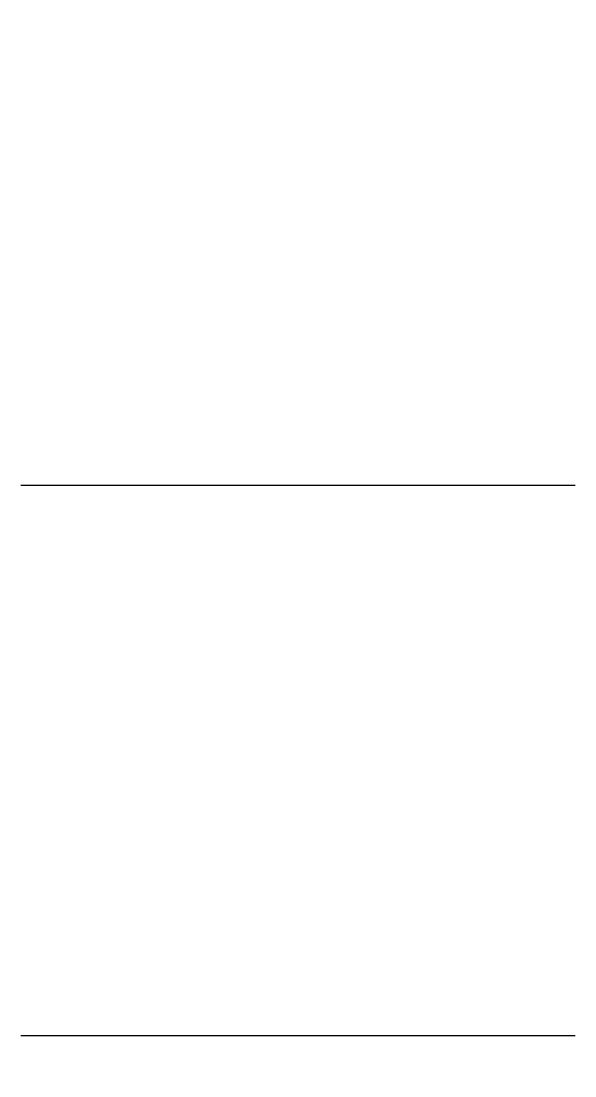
# Model space of a CAD drawing. Extents: x 65572 to 72871, y 30718 to 33858.
# Drawn here: x 65953.214 to 65955.727, y 30847.353 to 30852.145 of the extents above; entities that cross this region are included whole.
import ezdxf

# ---------------------------------------------------------------- set-up
doc = ezdxf.new("R2010")
doc.units = 0
doc.header["$LTSCALE"] = 0.5
doc.header["$MEASUREMENT"] = 0
doc.layers.get('0').update_dxf_attribs({"color": 20, "linetype": 'CONTINUOUS'})
doc.layers.get('DEFPOINTS').update_dxf_attribs({"linetype": 'CONTINUOUS', "lineweight": 5})
doc.layers.add('Annotations', color=40, linetype='CONTINUOUS', lineweight=5)
doc.layers.add('Layout', color=154, linetype='CONTINUOUS', lineweight=5)
doc.styles.get("Standard").update_dxf_attribs({"font": 'arial.ttf'})
doc.dimstyles.new('ARCH', dxfattribs={"dimscale": 96, "dimtxt": 0.0625, "dimasz": 0.0625, "dimexe": 0.04, "dimexo": 0.09375, "dimgap": 0.03125, "dimtad": 1, "dimdec": 0, "dimrnd": 0.0625, "dimzin": 3, "dimdsep": 46, "dimlunit": 4, "dimtxsty": 'Standard', "dimblk1": 'ARCHTICK', "dimblk2": 'ARCHTICK', "dimsah": 1, "dimcen": 0, "dimdle": 0.03125, "dimclrd": 256, "dimclre": 256, "dimclrt": 256, "dimazin": 0, "dimtfac": 1, "dimtdec": 0, "dimtmove": 2, "dimatfit": 3, "dimldrblk": 'OBLIQUE', "dimfxl": 0.3, "dimfxlon": 1, "dimfrac": 2, "dimarcsym": 0})

# ---------------------------------------------------------------- blocks, each defined once
blk = doc.blocks.new('_ArchTick')
at = {"const_width": 0.15}
blk.add_lwpolyline([(-0.5, -0.5), (0.5, 0.5)], dxfattribs=at)
blk = doc.blocks.new('*D33')
at = {"layer": 'Annotations', "lineweight": -2}
for p, q in [((65894.4316, 30757.0648), (65894.4316, 30880.0465)), ((65923.2316, 30877.0465), (65890.5916, 30877.0465)), ((65923.2316, 30760.0648), (65890.5916, 30760.0648))]:
    blk.add_line(p, q, dxfattribs=at)
at = {"layer": 'DEFPOINTS', "color": 0}
for p in [(65894.4316, 30877.0465), (65967.6312, 30877.0465), (65967.6312, 30760.0648)]:
    blk.add_point(p, dxfattribs=at)
at = {"layer": 'Annotations', "lineweight": -2, "xscale": 6, "yscale": 6, "zscale": 6}
for p, rotation in [((65894.4316, 30877.0465), 90), ((65894.4316, 30760.0648), 270)]:
    blk.add_blockref('_ArchTick', p, dxfattribs=dict(at, rotation=rotation))
at = {"layer": 'Annotations', "insert": (65900.4946, 30818.5556), "char_height": 6, "attachment_point": 5, "rotation": 270}
blk.add_mtext('9\'-9"', dxfattribs=at)
blk = doc.blocks.new('_Oblique')
at = {"lineweight": -2}
blk.add_line((-0.5, -0.5), (0.5, 0.5), dxfattribs=at)

msp = doc.modelspace()

# ---------------------------------------------------------------- linework, layer by layer
at = {"layer": 'Layout', "linetype": 'ByBlock'}
for points in [[(65953.21336, 30850.037081), (65953.215398, 30850.037081), (65953.217436, 30850.037081), (65953.219474, 30850.037081), (65953.221512, 30850.037081), (65953.22355, 30850.037081), (65953.225588, 30850.037081), (65953.227626, 30850.037081), (65953.229665, 30850.037081), (65953.231703, 30850.037081), (65953.233741, 30850.037081), (65953.235779, 30850.037081), (65953.237817, 30850.037081), (65953.239855, 30850.037081), (65953.241893, 30850.037081), (65953.243931, 30850.037081), (65953.245969, 30850.037081), (65953.248007, 30850.037081), (65953.250045, 30850.037081), (65953.252083, 30850.037081), (65953.254122, 30850.037081), (65953.25616, 30850.037081), (65953.258198, 30850.037081), (65953.260236, 30850.037081), (65953.262274, 30850.037081), (65953.264312, 30850.037081), (65953.26635, 30850.037081), (65953.268388, 30850.037081), (65953.270426, 30850.037081), (65953.272464, 30850.037081), (65953.274502, 30850.037081), (65953.27654, 30850.037081), (65953.278579, 30850.037081), (65953.280617, 30850.037081), (65953.282655, 30850.037081), (65953.284693, 30850.037081), (65953.286731, 30850.037081), (65953.288769, 30850.037081), (65953.290807, 30850.037081), (65953.292845, 30850.037081), (65953.294883, 30850.037081), (65953.296921, 30850.037081), (65953.298959, 30850.037081), (65953.300997, 30850.037081), (65953.303036, 30850.037081), (65953.305074, 30850.037081), (65953.307112, 30850.037081), (65953.30915, 30850.037081), (65953.311188, 30850.037081), (65953.313226, 30850.037081), (65953.315264, 30850.037081), (65953.317302, 30850.037081), (65953.31934, 30850.037081), (65953.321378, 30850.037081), (65953.323416, 30850.037081), (65953.325454, 30850.037081), (65953.327493, 30850.037081), (65953.329531, 30850.037081), (65953.331569, 30850.037081), (65953.333607, 30850.037081), (65953.335645, 30850.037081), (65953.337683, 30850.037081), (65953.339721, 30850.037081), (65953.341759, 30850.037081), (65953.343797, 30850.037081), (65953.345835, 30850.037081), (65953.347873, 30850.037081), (65953.349912, 30850.037081), (65953.35195, 30850.037081), (65953.353988, 30850.037081), (65953.356026, 30850.037081), (65953.358064, 30850.037081), (65953.360102, 30850.037081), (65953.36214, 30850.037081), (65953.364178, 30850.037081), (65953.366216, 30850.037081), (65953.368254, 30850.037081), (65953.370292, 30850.037081), (65953.37233, 30850.037081), (65953.374369, 30850.037081), (65953.376407, 30850.037081), (65953.378445, 30850.037081), (65953.380483, 30850.037081), (65953.382521, 30850.037081), (65953.384559, 30850.037081), (65953.386597, 30850.037081), (65953.388635, 30850.037081), (65953.390673, 30850.037081), (65953.392711, 30850.037081), (65953.394749, 30850.037081), (65953.396787, 30850.037081), (65953.398826, 30850.037081), (65953.400864, 30850.037081), (65953.402902, 30850.037081), (65953.40494, 30850.037081), (65953.406978, 30850.037081), (65953.409016, 30850.037081), (65953.411054, 30850.037081), (65953.413092, 30850.037081), (65953.41513, 30850.037081), (65953.417168, 30850.037081), (65953.419206, 30850.037081), (65953.421244, 30850.037081), (65953.423283, 30850.037081), (65953.425321, 30850.037081), (65953.427359, 30850.037081), (65953.429397, 30850.037081), (65953.431435, 30850.037081), (65953.433473, 30850.037081), (65953.435511, 30850.037081), (65953.437549, 30850.037081), (65953.439587, 30850.037081), (65953.441625, 30850.037081), (65953.443663, 30850.037081), (65953.445701, 30850.037081), (65953.44774, 30850.037081), (65953.449778, 30850.037081), (65953.451816, 30850.037081), (65953.453854, 30850.037081), (65953.455892, 30850.037081), (65953.45793, 30850.037081), (65953.459968, 30850.037081), (65953.462006, 30850.037081), (65953.464044, 30850.037081), (65953.466082, 30850.037081), (65953.46812, 30850.037081), (65953.470158, 30850.037081), (65953.472197, 30850.037081), (65953.474235, 30850.037081), (65953.476273, 30850.037081), (65953.478311, 30850.037081), (65953.480349, 30850.037081), (65953.482387, 30850.037081), (65953.484425, 30850.037081), (65953.486463, 30850.037081), (65953.488501, 30850.037081), (65953.490539, 30850.037081), (65953.492577, 30850.037081), (65953.494615, 30850.037081), (65953.496654, 30850.037081), (65953.498692, 30850.037081), (65953.50073, 30850.037081), (65953.502768, 30850.037081), (65953.504806, 30850.037081), (65953.506844, 30850.037081), (65953.508882, 30850.037081), (65953.51092, 30850.037081), (65953.512958, 30850.037081), (65953.514996, 30850.037081), (65953.517034, 30850.037081), (65953.519072, 30850.037081), (65953.521111, 30850.037081), (65953.523149, 30850.037081), (65953.525187, 30850.037081), (65953.527225, 30850.037081), (65953.529263, 30850.037081), (65953.531301, 30850.037081), (65953.533339, 30850.037081), (65953.535377, 30850.037081), (65953.537415, 30850.037081), (65953.539453, 30850.037081), (65953.541491, 30850.037081), (65953.54353, 30850.037081), (65953.545568, 30850.037081), (65953.547606, 30850.037081), (65953.549644, 30850.037081), (65953.551682, 30850.037081), (65953.55372, 30850.037081), (65953.555758, 30850.037081), (65953.557796, 30850.037081), (65953.559834, 30850.037081), (65953.561872, 30850.037081), (65953.56391, 30850.037081), (65953.565948, 30850.037081), (65953.567987, 30850.037081), (65953.570025, 30850.037081), (65953.572063, 30850.037081), (65953.574279, 30850.037081), (65953.577562, 30850.037081), (65953.580845, 30850.037081), (65953.584128, 30850.037081), (65953.587411, 30850.037081), (65953.590694, 30850.037081), (65953.593977, 30850.037081), (65953.59726, 30850.037081), (65953.600543, 30850.037081), (65953.603826, 30850.037081), (65953.607109, 30850.037081), (65953.610392, 30850.037081), (65953.613675, 30850.037081), (65953.616958, 30850.037081), (65953.620241, 30850.037081), (65953.623525, 30850.037081), (65953.626808, 30850.037081), (65953.630091, 30850.037081), (65953.633374, 30850.037081), (65953.636657, 30850.037081), (65953.63994, 30850.037081), (65953.643223, 30850.037081), (65953.646506, 30850.037081), (65953.649789, 30850.037081), (65953.653072, 30850.037081), (65953.656355, 30850.037081), (65953.659638, 30850.037081), (65953.662921, 30850.037081), (65953.666204, 30850.037081), (65953.669487, 30850.037081), (65953.67277, 30850.037081), (65953.676054, 30850.037081), (65953.679337, 30850.037081), (65953.68262, 30850.037081), (65953.685903, 30850.037081), (65953.689186, 30850.037081), (65953.692469, 30850.037081), (65953.695752, 30850.037081), (65953.699035, 30850.037081), (65953.702318, 30850.037081), (65953.705601, 30850.037081), (65953.708884, 30850.037081), (65953.712167, 30850.037081), (65953.71545, 30850.037081), (65953.718733, 30850.037081), (65953.722016, 30850.037081), (65953.725299, 30850.037081), (65953.728582, 30850.037081), (65953.731866, 30850.037081), (65953.735149, 30850.037081), (65953.738432, 30850.037081), (65953.741715, 30850.037081), (65953.744998, 30850.037081), (65953.748281, 30850.037081), (65953.751564, 30850.037081), (65953.754847, 30850.037081), (65953.75813, 30850.037081), (65953.761413, 30850.037081), (65953.764696, 30850.037081), (65953.767979, 30850.037081), (65953.771262, 30850.037081), (65953.774545, 30850.037081), (65953.777828, 30850.037081), (65953.781111, 30850.037081), (65953.784395, 30850.037081), (65953.787678, 30850.037081), (65953.790961, 30850.037081), (65953.794244, 30850.037081), (65953.797527, 30850.037081), (65953.80081, 30850.037081), (65953.804093, 30850.037081), (65953.807376, 30850.037081), (65953.810659, 30850.037081), (65953.813942, 30850.037081), (65953.817225, 30850.037081), (65953.820508, 30850.037081), (65953.823791, 30850.037081), (65953.827074, 30850.037081), (65953.830357, 30850.037081), (65953.83364, 30850.037081), (65953.836923, 30850.037081), (65953.840207, 30850.037081), (65953.84349, 30850.037081), (65953.846773, 30850.037081), (65953.850056, 30850.037081), (65953.853339, 30850.037081), (65953.856622, 30850.037081), (65953.859905, 30850.037081), (65953.863188, 30850.037081), (65953.866471, 30850.037081), (65953.869754, 30850.037081), (65953.873037, 30850.037081), (65953.87632, 30850.037081), (65953.879603, 30850.037081), (65953.882886, 30850.037081), (65953.886169, 30850.037081), (65953.889452, 30850.037081), (65953.892736, 30850.037081), (65953.896019, 30850.037081), (65953.899302, 30850.037081), (65953.902585, 30850.037081), (65953.905868, 30850.037081), (65953.909151, 30850.037081), (65953.912434, 30850.037081), (65953.915717, 30850.037081), (65953.919, 30850.037081), (65953.922283, 30850.037081), (65953.925566, 30850.037081), (65953.928849, 30850.037081), (65953.932132, 30850.037081), (65953.935415, 30850.037081), (65953.938698, 30850.037081), (65953.941981, 30850.037081), (65953.945264, 30850.037081), (65953.948548, 30850.037081), (65953.951831, 30850.037081), (65953.955114, 30850.037081), (65953.958397, 30850.037081), (65953.96168, 30850.037081), (65953.964963, 30850.037081), (65953.968246, 30850.037081), (65953.971529, 30850.037081), (65953.974812, 30850.037081), (65953.978095, 30850.037081), (65953.981378, 30850.037081), (65953.984661, 30850.037081), (65953.987944, 30850.037081), (65953.991227, 30850.037081), (65953.99451, 30850.037081), (65953.997793, 30850.037081), (65954.001077, 30850.037081), (65954.00436, 30850.037081), (65954.007643, 30850.037081), (65954.010926, 30850.037081), (65954.014209, 30850.037081), (65954.017492, 30850.037081), (65954.020775, 30850.037081), (65954.024058, 30850.037081), (65954.027341, 30850.037081), (65954.030624, 30850.037081), (65954.033907, 30850.037081), (65954.03719, 30850.037081), (65954.040473, 30850.037081), (65954.043756, 30850.037081), (65954.047039, 30850.037081), (65954.050322, 30850.037081), (65954.053605, 30850.037081), (65954.056889, 30850.037081), (65954.060172, 30850.037081), (65954.063455, 30850.037081), (65954.066738, 30850.037081), (65954.070021, 30850.037081), (65954.073304, 30850.037081), (65954.076587, 30850.037081), (65954.07987, 30850.037081), (65954.083153, 30850.037081), (65954.086436, 30850.037081), (65954.089719, 30850.037081), (65954.093002, 30850.037081), (65954.096285, 30850.037081), (65954.099568, 30850.037081), (65954.102851, 30850.037081), (65954.106134, 30850.037081), (65954.109418, 30850.037081), (65954.112701, 30850.037081), (65954.115984, 30850.037081), (65954.119267, 30850.037081), (65954.12255, 30850.037081), (65954.125833, 30850.037081), (65954.129116, 30850.037081), (65954.132399, 30850.037081), (65954.135682, 30850.037081), (65954.138965, 30850.037081), (65954.142248, 30850.037081), (65954.145531, 30850.037081), (65954.148814, 30850.037081), (65954.152097, 30850.037081), (65954.15538, 30850.037081), (65954.158663, 30850.037081), (65954.161946, 30850.037081), (65954.16523, 30850.037081), (65954.168513, 30850.037081), (65954.171796, 30850.037081), (65954.175079, 30850.037081), (65954.178362, 30850.037081), (65954.181645, 30850.037081), (65954.184928, 30850.037081), (65954.188211, 30850.037081), (65954.191494, 30850.037081), (65954.194777, 30850.037081), (65954.19806, 30850.037081), (65954.201343, 30850.037081), (65954.204626, 30850.037081), (65954.207909, 30850.037081), (65954.211192, 30850.037081), (65954.214475, 30850.037081), (65954.217759, 30850.037081), (65954.221042, 30850.037081), (65954.224325, 30850.037081), (65954.227608, 30850.037081), (65954.230891, 30850.037081), (65954.234174, 30850.037081), (65954.237457, 30850.037081), (65954.24074, 30850.037081), (65954.244023, 30850.037081), (65954.247306, 30850.037081), (65954.250589, 30850.037081), (65954.253872, 30850.037081), (65954.257155, 30850.037081), (65954.260438, 30850.037081), (65954.263721, 30850.037081), (65954.267004, 30850.037081), (65954.270287, 30850.037081), (65954.273571, 30850.037081), (65954.276854, 30850.037081), (65954.280137, 30850.037081), (65954.28342, 30850.037081), (65954.286703, 30850.037081), (65954.289986, 30850.037081), (65954.293269, 30850.037081), (65954.296552, 30850.037081), (65954.299835, 30850.037081), (65954.303118, 30850.037081), (65954.306401, 30850.037081), (65954.309684, 30850.037081), (65954.312967, 30850.037081), (65954.31625, 30850.037081), (65954.319533, 30850.037081), (65954.322816, 30850.037081), (65954.3261, 30850.037081), (65954.329383, 30850.037081), (65954.332666, 30850.037081), (65954.335949, 30850.037081), (65954.339232, 30850.037081), (65954.342515, 30850.037081), (65954.345798, 30850.037081), (65954.349081, 30850.037081), (65954.352364, 30850.037081), (65954.355647, 30850.037081), (65954.35893, 30850.037081), (65954.362213, 30850.037081), (65954.365496, 30850.037081), (65954.368779, 30850.037081), (65954.372062, 30850.037081), (65954.375345, 30850.037081), (65954.378628, 30850.037081), (65954.381912, 30850.037081), (65954.385195, 30850.037081), (65954.388478, 30850.037081), (65954.391761, 30850.037081), (65954.395044, 30850.037081), (65954.398327, 30850.037081), (65954.40161, 30850.037081), (65954.404893, 30850.037081), (65954.408176, 30850.037081), (65954.411459, 30850.037081), (65954.414742, 30850.037081), (65954.418025, 30850.037081), (65954.421308, 30850.037081), (65954.424591, 30850.037081), (65954.427874, 30850.037081), (65954.431157, 30850.037081), (65954.434441, 30850.037081), (65954.437724, 30850.037081), (65954.441007, 30850.037081), (65954.44429, 30850.037081), (65954.447573, 30850.037081), (65954.450856, 30850.037081), (65954.454139, 30850.037081), (65954.457422, 30850.037081), (65954.460705, 30850.037081), (65954.463988, 30850.037081), (65954.467271, 30850.037081), (65954.470554, 30850.037081), (65954.473837, 30850.037081), (65954.47712, 30850.037081), (65954.480403, 30850.037081), (65954.483686, 30850.037081), (65954.486969, 30850.037081), (65954.490253, 30850.037081), (65954.493536, 30850.037081), (65954.496819, 30850.037081), (65954.500102, 30850.037081), (65954.503385, 30850.037081), (65954.506668, 30850.037081), (65954.509951, 30850.037081), (65954.513234, 30850.037081), (65954.516517, 30850.037081), (65954.5198, 30850.037081), (65954.523083, 30850.037081), (65954.526366, 30850.037081), (65954.529649, 30850.037081), (65954.532932, 30850.037081), (65954.536215, 30850.037081), (65954.539498, 30850.037081), (65954.542782, 30850.037081), (65954.546065, 30850.037081), (65954.549348, 30850.037081), (65954.552631, 30850.037081), (65954.555914, 30850.037081), (65954.559197, 30850.037081), (65954.56248, 30850.037081), (65954.565763, 30850.037081), (65954.569046, 30850.037081), (65954.572329, 30850.037081), (65954.575612, 30850.037081), (65954.578895, 30850.037081), (65954.582178, 30850.037081), (65954.585461, 30850.037081), (65954.588744, 30850.037081), (65954.592027, 30850.037081), (65954.59531, 30850.037081), (65954.598594, 30850.037081), (65954.601877, 30850.037081), (65954.60516, 30850.037081), (65954.608443, 30850.037081), (65954.611726, 30850.037081), (65954.615009, 30850.037081), (65954.618292, 30850.037081), (65954.621575, 30850.037081), (65954.624858, 30850.037081), (65954.628141, 30850.037081), (65954.631424, 30850.037081), (65954.634707, 30850.037081), (65954.63799, 30850.037081), (65954.641273, 30850.037081), (65954.644556, 30850.037081), (65954.647839, 30850.037081), (65954.651123, 30850.037081), (65954.654406, 30850.037081), (65954.657689, 30850.037081), (65954.660972, 30850.037081), (65954.664255, 30850.037081), (65954.667538, 30850.037081), (65954.670821, 30850.037081), (65954.674104, 30850.037081), (65954.677387, 30850.037081), (65954.68067, 30850.037081), (65954.683953, 30850.037081), (65954.687236, 30850.037081), (65954.690519, 30850.037081), (65954.693802, 30850.037081), (65954.697085, 30850.037081), (65954.700368, 30850.037081), (65954.703651, 30850.037081), (65954.706935, 30850.037081), (65954.710218, 30850.037081), (65954.713501, 30850.037081), (65954.716784, 30850.037081), (65954.720067, 30850.037081), (65954.72335, 30850.037081), (65954.726633, 30850.037081), (65954.729916, 30850.037081), (65954.733199, 30850.037081), (65954.736482, 30850.037081), (65954.739765, 30850.037081), (65954.743048, 30850.037081), (65954.746331, 30850.037081), (65954.749614, 30850.037081), (65954.752897, 30850.037081), (65954.75618, 30850.037081), (65954.759464, 30850.037081), (65954.762747, 30850.037081), (65954.76603, 30850.037081), (65954.769313, 30850.037081), (65954.772596, 30850.037081), (65954.775879, 30850.037081), (65954.779162, 30850.037081), (65954.782445, 30850.037081), (65954.785728, 30850.037081), (65954.789011, 30850.037081), (65954.792294, 30850.037081), (65954.795577, 30850.037081), (65954.79886, 30850.037081), (65954.802143, 30850.037081), (65954.805426, 30850.037081), (65954.808709, 30850.037081), (65954.811992, 30850.037081), (65954.815276, 30850.037081), (65954.818559, 30850.037081), (65954.821842, 30850.037081), (65954.825125, 30850.037081), (65954.828408, 30850.037081), (65954.831691, 30850.037081), (65954.834974, 30850.037081), (65954.838257, 30850.037081), (65954.84154, 30850.037081), (65954.844823, 30850.037081), (65954.848106, 30850.037081), (65954.851389, 30850.037081), (65954.854672, 30850.037081), (65954.857955, 30850.037081), (65954.861238, 30850.037081), (65954.864521, 30850.037081), (65954.867805, 30850.037081), (65954.871088, 30850.037081), (65954.874371, 30850.037081), (65954.877654, 30850.037081), (65954.880937, 30850.037081), (65954.88422, 30850.037081), (65954.887503, 30850.037081), (65954.890786, 30850.037081), (65954.894069, 30850.037081), (65954.897352, 30850.037081), (65954.900635, 30850.037081), (65954.903918, 30850.037081), (65954.907201, 30850.037081), (65954.910484, 30850.037081), (65954.913767, 30850.037081), (65954.91705, 30850.037081), (65954.920333, 30850.037081), (65954.923617, 30850.037081), (65954.9269, 30850.037081), (65954.930183, 30850.037081), (65954.933466, 30850.037081), (65954.936749, 30850.037081), (65954.940032, 30850.037081), (65954.943315, 30850.037081), (65954.946598, 30850.037081), (65954.949881, 30850.037081), (65954.953164, 30850.037081), (65954.956447, 30850.037081), (65954.95973, 30850.037081), (65954.963013, 30850.037081), (65954.966296, 30850.037081), (65954.969579, 30850.037081), (65954.972862, 30850.037081), (65954.976146, 30850.037081), (65954.979429, 30850.037081), (65954.982712, 30850.037081), (65954.985995, 30850.037081), (65954.989278, 30850.037081), (65954.992561, 30850.037081), (65954.995844, 30850.037081), (65954.999127, 30850.037081), (65955.00241, 30850.037081), (65955.005693, 30850.037081), (65955.008976, 30850.037081), (65955.012259, 30850.037081), (65955.015542, 30850.037081), (65955.018825, 30850.037081), (65955.022108, 30850.037081), (65955.025391, 30850.037081), (65955.028674, 30850.037081), (65955.031958, 30850.037081), (65955.035241, 30850.037081), (65955.038524, 30850.037081), (65955.041807, 30850.037081), (65955.04509, 30850.037081), (65955.048373, 30850.037081), (65955.051656, 30850.037081), (65955.054939, 30850.037081), (65955.058222, 30850.037081), (65955.061505, 30850.037081), (65955.064788, 30850.037081), (65955.068071, 30850.037081), (65955.071354, 30850.037081), (65955.074637, 30850.037081), (65955.07792, 30850.037081), (65955.081203, 30850.037081), (65955.084487, 30850.037081), (65955.08777, 30850.037081), (65955.091053, 30850.037081), (65955.094336, 30850.037081), (65955.097619, 30850.037081), (65955.100902, 30850.037081), (65955.104185, 30850.037081), (65955.107468, 30850.037081), (65955.110751, 30850.037081), (65955.114034, 30850.037081), (65955.117317, 30850.037081), (65955.1206, 30850.037081), (65955.123883, 30850.037081), (65955.127166, 30850.037081), (65955.130449, 30850.037081), (65955.133732, 30850.037081), (65955.137015, 30850.037081), (65955.140299, 30850.037081), (65955.143582, 30850.037081), (65955.146865, 30850.037081), (65955.150148, 30850.037081), (65955.153431, 30850.037081), (65955.156714, 30850.037081), (65955.159997, 30850.037081), (65955.16328, 30850.037081), (65955.166563, 30850.037081), (65955.169846, 30850.037081), (65955.173129, 30850.037081), (65955.176412, 30850.037081), (65955.179695, 30850.037081), (65955.182978, 30850.037081), (65955.186261, 30850.037081), (65955.189544, 30850.037081), (65955.192828, 30850.037081), (65955.196111, 30850.037081), (65955.199394, 30850.037081), (65955.202677, 30850.037081), (65955.20596, 30850.037081), (65955.209243, 30850.037081), (65955.212526, 30850.037081), (65955.215809, 30850.037081), (65955.219092, 30850.037081), (65955.222375, 30850.037081), (65955.225658, 30850.037081), (65955.228941, 30850.037081), (65955.232224, 30850.037081), (65955.235507, 30850.037081), (65955.23879, 30850.037081), (65955.242073, 30850.037081), (65955.245356, 30850.037081), (65955.24864, 30850.037081), (65955.251923, 30850.037081), (65955.255206, 30850.037081), (65955.258489, 30850.037081), (65955.261772, 30850.037081), (65955.265055, 30850.037081), (65955.268338, 30850.037081), (65955.271621, 30850.037081), (65955.274904, 30850.037081), (65955.278187, 30850.037081), (65955.28147, 30850.037081), (65955.284753, 30850.037081), (65955.288036, 30850.037081), (65955.291319, 30850.037081), (65955.294602, 30850.037081), (65955.297885, 30850.037081), (65955.301169, 30850.037081), (65955.304452, 30850.037081), (65955.307735, 30850.037081), (65955.311018, 30850.037081), (65955.314301, 30850.037081), (65955.317584, 30850.037081), (65955.320867, 30850.037081), (65955.32415, 30850.037081), (65955.327433, 30850.037081), (65955.330716, 30850.037081), (65955.333999, 30850.037081), (65955.337282, 30850.037081), (65955.340565, 30850.037081), (65955.343848, 30850.037081), (65955.347131, 30850.037081), (65955.350414, 30850.037081), (65955.353697, 30850.037081), (65955.356981, 30850.037081), (65955.360264, 30850.037081), (65955.363547, 30850.037081), (65955.36683, 30850.037081), (65955.370113, 30850.037081), (65955.373396, 30850.037081), (65955.376679, 30850.037081), (65955.379962, 30850.037081), (65955.383245, 30850.037081), (65955.386528, 30850.037081), (65955.389811, 30850.037081), (65955.393094, 30850.037081), (65955.396377, 30850.037081), (65955.39966, 30850.037081), (65955.402943, 30850.037081), (65955.406226, 30850.037081), (65955.40951, 30850.037081), (65955.412793, 30850.037081), (65955.416076, 30850.037081), (65955.419359, 30850.037081), (65955.422642, 30850.037081), (65955.425925, 30850.037081), (65955.429208, 30850.037081), (65955.432491, 30850.037081), (65955.435774, 30850.037081), (65955.439057, 30850.037081), (65955.44234, 30850.037081), (65955.445623, 30850.037081), (65955.448906, 30850.037081), (65955.452189, 30850.037081), (65955.455472, 30850.037081), (65955.458755, 30850.037081), (65955.462038, 30850.037081), (65955.465322, 30850.037081), (65955.468605, 30850.037081), (65955.471888, 30850.037081), (65955.475171, 30850.037081), (65955.478454, 30850.037081), (65955.481737, 30850.037081), (65955.48502, 30850.037081), (65955.488303, 30850.037081), (65955.491586, 30850.037081), (65955.494869, 30850.037081), (65955.498152, 30850.037081), (65955.501435, 30850.037081), (65955.504718, 30850.037081), (65955.508001, 30850.037081), (65955.511284, 30850.037081), (65955.514567, 30850.037081), (65955.517851, 30850.037081), (65955.521134, 30850.037081), (65955.524417, 30850.037081), (65955.5277, 30850.037081), (65955.530983, 30850.037081), (65955.534266, 30850.037081), (65955.537549, 30850.037081), (65955.540832, 30850.037081), (65955.544115, 30850.037081), (65955.547398, 30850.037081), (65955.550681, 30850.037081), (65955.553964, 30850.037081), (65955.557247, 30850.037081), (65955.56053, 30850.037081), (65955.563813, 30850.037081), (65955.567096, 30850.037081), (65955.570379, 30850.037081), (65955.573663, 30850.037081), (65955.576946, 30850.037081), (65955.580229, 30850.037081), (65955.583512, 30850.037081), (65955.586795, 30850.037081), (65955.590078, 30850.037081), (65955.593361, 30850.037081), (65955.596644, 30850.037081), (65955.599927, 30850.037081), (65955.60321, 30850.037081), (65955.606493, 30850.037081), (65955.609776, 30850.037081), (65955.613059, 30850.037081), (65955.616342, 30850.037081), (65955.619625, 30850.037081), (65955.622908, 30850.037081), (65955.626192, 30850.037081), (65955.629475, 30850.037081), (65955.632758, 30850.037081), (65955.636041, 30850.037081), (65955.639324, 30850.037081), (65955.642607, 30850.037081), (65955.64589, 30850.037081), (65955.649173, 30850.037081), (65955.652456, 30850.037081), (65955.655739, 30850.037081), (65955.659022, 30850.037081), (65955.662305, 30850.037081), (65955.665588, 30850.037081), (65955.668871, 30850.037081), (65955.672154, 30850.037081), (65955.675437, 30850.037081), (65955.67872, 30850.037081), (65955.682004, 30850.037081), (65955.685287, 30850.037081), (65955.68857, 30850.037081), (65955.691853, 30850.037081), (65955.695136, 30850.037081), (65955.698419, 30850.037081), (65955.701702, 30850.037081), (65955.704985, 30850.037081), (65955.708268, 30850.037081), (65955.711551, 30850.037081), (65955.714834, 30850.037081), (65955.718117, 30850.037081), (65955.7214, 30850.037081), (65955.724683, 30850.037081), (65955.727966, 30850.037081)], [(65953.21336, 30847.537069), (65953.215398, 30847.537069), (65953.217436, 30847.537069), (65953.219474, 30847.537069), (65953.221512, 30847.537069), (65953.22355, 30847.537069), (65953.225588, 30847.537069), (65953.227626, 30847.537069), (65953.229665, 30847.537069), (65953.231703, 30847.537069), (65953.233741, 30847.537069), (65953.235779, 30847.537069), (65953.237817, 30847.537069), (65953.239855, 30847.537069), (65953.241893, 30847.537069), (65953.243931, 30847.537069), (65953.245969, 30847.537069), (65953.248007, 30847.537069), (65953.250045, 30847.537069), (65953.252083, 30847.537069), (65953.254122, 30847.537069), (65953.25616, 30847.537069), (65953.258198, 30847.537069), (65953.260236, 30847.537069), (65953.262274, 30847.537069), (65953.264312, 30847.537069), (65953.26635, 30847.537069), (65953.268388, 30847.537069), (65953.270426, 30847.537069), (65953.272464, 30847.537069), (65953.274502, 30847.537069), (65953.27654, 30847.537069), (65953.278579, 30847.537069), (65953.280617, 30847.537069), (65953.282655, 30847.537069), (65953.284693, 30847.537069), (65953.286731, 30847.537069), (65953.288769, 30847.537069), (65953.290807, 30847.537069), (65953.292845, 30847.537069), (65953.294883, 30847.537069), (65953.296921, 30847.537069), (65953.298959, 30847.537069), (65953.300997, 30847.537069), (65953.303036, 30847.537069), (65953.305074, 30847.537069), (65953.307112, 30847.537069), (65953.30915, 30847.537069), (65953.311188, 30847.537069), (65953.313226, 30847.537069), (65953.315264, 30847.537069), (65953.317302, 30847.537069), (65953.31934, 30847.537069), (65953.321378, 30847.537069), (65953.323416, 30847.537069), (65953.325454, 30847.537069), (65953.327493, 30847.537069), (65953.329531, 30847.537069), (65953.331569, 30847.537069), (65953.333607, 30847.537069), (65953.335645, 30847.537069), (65953.337683, 30847.537069), (65953.339721, 30847.537069), (65953.341759, 30847.537069), (65953.343797, 30847.537069), (65953.345835, 30847.537069), (65953.347873, 30847.537069), (65953.349912, 30847.537069), (65953.35195, 30847.537069), (65953.353988, 30847.537069), (65953.356026, 30847.537069), (65953.358064, 30847.537069), (65953.360102, 30847.537069), (65953.36214, 30847.537069), (65953.364178, 30847.537069), (65953.366216, 30847.537069), (65953.368254, 30847.537069), (65953.370292, 30847.537069), (65953.37233, 30847.537069), (65953.374369, 30847.537069), (65953.376407, 30847.537069), (65953.378445, 30847.537069), (65953.380483, 30847.537069), (65953.382521, 30847.537069), (65953.384559, 30847.537069), (65953.386597, 30847.537069), (65953.388635, 30847.537069), (65953.390673, 30847.537069), (65953.392711, 30847.537069), (65953.394749, 30847.537069), (65953.396787, 30847.537069), (65953.398826, 30847.537069), (65953.400864, 30847.537069), (65953.402902, 30847.537069), (65953.40494, 30847.537069), (65953.406978, 30847.537069), (65953.409016, 30847.537069), (65953.411054, 30847.537069), (65953.413092, 30847.537069), (65953.41513, 30847.537069), (65953.417168, 30847.537069), (65953.419206, 30847.537069), (65953.421244, 30847.537069), (65953.423283, 30847.537069), (65953.425321, 30847.537069), (65953.427359, 30847.537069), (65953.429397, 30847.537069), (65953.431435, 30847.537069), (65953.433473, 30847.537069), (65953.435511, 30847.537069), (65953.437549, 30847.537069), (65953.439587, 30847.537069), (65953.441625, 30847.537069), (65953.443663, 30847.537069), (65953.445701, 30847.537069), (65953.44774, 30847.537069), (65953.449778, 30847.537069), (65953.451816, 30847.537069), (65953.453854, 30847.537069), (65953.455892, 30847.537069), (65953.45793, 30847.537069), (65953.459968, 30847.537069), (65953.462006, 30847.537069), (65953.464044, 30847.537069), (65953.466082, 30847.537069), (65953.46812, 30847.537069), (65953.470158, 30847.537069), (65953.472197, 30847.537069), (65953.474235, 30847.537069), (65953.476273, 30847.537069), (65953.478311, 30847.537069), (65953.480349, 30847.537069), (65953.482387, 30847.537069), (65953.484425, 30847.537069), (65953.486463, 30847.537069), (65953.488501, 30847.537069), (65953.490539, 30847.537069), (65953.492577, 30847.537069), (65953.494615, 30847.537069), (65953.496654, 30847.537069), (65953.498692, 30847.537069), (65953.50073, 30847.537069), (65953.502768, 30847.537069), (65953.504806, 30847.537069), (65953.506844, 30847.537069), (65953.508882, 30847.537069), (65953.51092, 30847.537069), (65953.512958, 30847.537069), (65953.514996, 30847.537069), (65953.517034, 30847.537069), (65953.519072, 30847.537069), (65953.521111, 30847.537069), (65953.523149, 30847.537069), (65953.525187, 30847.537069), (65953.527225, 30847.537069), (65953.529263, 30847.537069), (65953.531301, 30847.537069), (65953.533339, 30847.537069), (65953.535377, 30847.537069), (65953.537415, 30847.537069), (65953.539453, 30847.537069), (65953.541491, 30847.537069), (65953.54353, 30847.537069), (65953.545568, 30847.537069), (65953.547606, 30847.537069), (65953.549644, 30847.537069), (65953.551682, 30847.537069), (65953.55372, 30847.537069), (65953.555758, 30847.537069), (65953.557796, 30847.537069), (65953.559834, 30847.537069), (65953.561872, 30847.537069), (65953.56391, 30847.537069), (65953.565948, 30847.537069), (65953.567987, 30847.537069), (65953.570025, 30847.537069), (65953.572063, 30847.537069), (65953.574279, 30847.537069), (65953.577562, 30847.537069), (65953.580845, 30847.537069), (65953.584128, 30847.537069), (65953.587411, 30847.537069), (65953.590694, 30847.537069), (65953.593977, 30847.537069), (65953.59726, 30847.537069), (65953.600543, 30847.537069), (65953.603826, 30847.537069), (65953.607109, 30847.537069), (65953.610392, 30847.537069), (65953.613675, 30847.537069), (65953.616958, 30847.537069), (65953.620241, 30847.537069), (65953.623525, 30847.537069), (65953.626808, 30847.537069), (65953.630091, 30847.537069), (65953.633374, 30847.537069), (65953.636657, 30847.537069), (65953.63994, 30847.537069), (65953.643223, 30847.537069), (65953.646506, 30847.537069), (65953.649789, 30847.537069), (65953.653072, 30847.537069), (65953.656355, 30847.537069), (65953.659638, 30847.537069), (65953.662921, 30847.537069), (65953.666204, 30847.537069), (65953.669487, 30847.537069), (65953.67277, 30847.537069), (65953.676054, 30847.537069), (65953.679337, 30847.537069), (65953.68262, 30847.537069), (65953.685903, 30847.537069), (65953.689186, 30847.537069), (65953.692469, 30847.537069), (65953.695752, 30847.537069), (65953.699035, 30847.537069), (65953.702318, 30847.537069), (65953.705601, 30847.537069), (65953.708884, 30847.537069), (65953.712167, 30847.537069), (65953.71545, 30847.537069), (65953.718733, 30847.537069), (65953.722016, 30847.537069), (65953.725299, 30847.537069), (65953.728582, 30847.537069), (65953.731866, 30847.537069), (65953.735149, 30847.537069), (65953.738432, 30847.537069), (65953.741715, 30847.537069), (65953.744998, 30847.537069), (65953.748281, 30847.537069), (65953.751564, 30847.537069), (65953.754847, 30847.537069), (65953.75813, 30847.537069), (65953.761413, 30847.537069), (65953.764696, 30847.537069), (65953.767979, 30847.537069), (65953.771262, 30847.537069), (65953.774545, 30847.537069), (65953.777828, 30847.537069), (65953.781111, 30847.537069), (65953.784395, 30847.537069), (65953.787678, 30847.537069), (65953.790961, 30847.537069), (65953.794244, 30847.537069), (65953.797527, 30847.537069), (65953.80081, 30847.537069), (65953.804093, 30847.537069), (65953.807376, 30847.537069), (65953.810659, 30847.537069), (65953.813942, 30847.537069), (65953.817225, 30847.537069), (65953.820508, 30847.537069), (65953.823791, 30847.537069), (65953.827074, 30847.537069), (65953.830357, 30847.537069), (65953.83364, 30847.537069), (65953.836923, 30847.537069), (65953.840207, 30847.537069), (65953.84349, 30847.537069), (65953.846773, 30847.537069), (65953.850056, 30847.537069), (65953.853339, 30847.537069), (65953.856622, 30847.537069), (65953.859905, 30847.537069), (65953.863188, 30847.537069), (65953.866471, 30847.537069), (65953.869754, 30847.537069), (65953.873037, 30847.537069), (65953.87632, 30847.537069), (65953.879603, 30847.537069), (65953.882886, 30847.537069), (65953.886169, 30847.537069), (65953.889452, 30847.537069), (65953.892736, 30847.537069), (65953.896019, 30847.537069), (65953.899302, 30847.537069), (65953.902585, 30847.537069), (65953.905868, 30847.537069), (65953.909151, 30847.537069), (65953.912434, 30847.537069), (65953.915717, 30847.537069), (65953.919, 30847.537069), (65953.922283, 30847.537069), (65953.925566, 30847.537069), (65953.928849, 30847.537069), (65953.932132, 30847.537069), (65953.935415, 30847.537069), (65953.938698, 30847.537069), (65953.941981, 30847.537069), (65953.945264, 30847.537069), (65953.948548, 30847.537069), (65953.951831, 30847.537069), (65953.955114, 30847.537069), (65953.958397, 30847.537069), (65953.96168, 30847.537069), (65953.964963, 30847.537069), (65953.968246, 30847.537069), (65953.971529, 30847.537069), (65953.974812, 30847.537069), (65953.978095, 30847.537069), (65953.981378, 30847.537069), (65953.984661, 30847.537069), (65953.987944, 30847.537069), (65953.991227, 30847.537069), (65953.99451, 30847.537069), (65953.997793, 30847.537069), (65954.001077, 30847.537069), (65954.00436, 30847.537069), (65954.007643, 30847.537069), (65954.010926, 30847.537069), (65954.014209, 30847.537069), (65954.017492, 30847.537069), (65954.020775, 30847.537069), (65954.024058, 30847.537069), (65954.027341, 30847.537069), (65954.030624, 30847.537069), (65954.033907, 30847.537069), (65954.03719, 30847.537069), (65954.040473, 30847.537069), (65954.043756, 30847.537069), (65954.047039, 30847.537069), (65954.050322, 30847.537069), (65954.053605, 30847.537069), (65954.056889, 30847.537069), (65954.060172, 30847.537069), (65954.063455, 30847.537069), (65954.066738, 30847.537069), (65954.070021, 30847.537069), (65954.073304, 30847.537069), (65954.076587, 30847.537069), (65954.07987, 30847.537069), (65954.083153, 30847.537069), (65954.086436, 30847.537069), (65954.089719, 30847.537069), (65954.093002, 30847.537069), (65954.096285, 30847.537069), (65954.099568, 30847.537069), (65954.102851, 30847.537069), (65954.106134, 30847.537069), (65954.109418, 30847.537069), (65954.112701, 30847.537069), (65954.115984, 30847.537069), (65954.119267, 30847.537069), (65954.12255, 30847.537069), (65954.125833, 30847.537069), (65954.129116, 30847.537069), (65954.132399, 30847.537069), (65954.135682, 30847.537069), (65954.138965, 30847.537069), (65954.142248, 30847.537069), (65954.145531, 30847.537069), (65954.148814, 30847.537069), (65954.152097, 30847.537069), (65954.15538, 30847.537069), (65954.158663, 30847.537069), (65954.161946, 30847.537069), (65954.16523, 30847.537069), (65954.168513, 30847.537069), (65954.171796, 30847.537069), (65954.175079, 30847.537069), (65954.178362, 30847.537069), (65954.181645, 30847.537069), (65954.184928, 30847.537069), (65954.188211, 30847.537069), (65954.191494, 30847.537069), (65954.194777, 30847.537069), (65954.19806, 30847.537069), (65954.201343, 30847.537069), (65954.204626, 30847.537069), (65954.207909, 30847.537069), (65954.211192, 30847.537069), (65954.214475, 30847.537069), (65954.217759, 30847.537069), (65954.221042, 30847.537069), (65954.224325, 30847.537069), (65954.227608, 30847.537069), (65954.230891, 30847.537069), (65954.234174, 30847.537069), (65954.237457, 30847.537069), (65954.24074, 30847.537069), (65954.244023, 30847.537069), (65954.247306, 30847.537069), (65954.250589, 30847.537069), (65954.253872, 30847.537069), (65954.257155, 30847.537069), (65954.260438, 30847.537069), (65954.263721, 30847.537069), (65954.267004, 30847.537069), (65954.270287, 30847.537069), (65954.273571, 30847.537069), (65954.276854, 30847.537069), (65954.280137, 30847.537069), (65954.28342, 30847.537069), (65954.286703, 30847.537069), (65954.289986, 30847.537069), (65954.293269, 30847.537069), (65954.296552, 30847.537069), (65954.299835, 30847.537069), (65954.303118, 30847.537069), (65954.306401, 30847.537069), (65954.309684, 30847.537069), (65954.312967, 30847.537069), (65954.31625, 30847.537069), (65954.319533, 30847.537069), (65954.322816, 30847.537069), (65954.3261, 30847.537069), (65954.329383, 30847.537069), (65954.332666, 30847.537069), (65954.335949, 30847.537069), (65954.339232, 30847.537069), (65954.342515, 30847.537069), (65954.345798, 30847.537069), (65954.349081, 30847.537069), (65954.352364, 30847.537069), (65954.355647, 30847.537069), (65954.35893, 30847.537069), (65954.362213, 30847.537069), (65954.365496, 30847.537069), (65954.368779, 30847.537069), (65954.372062, 30847.537069), (65954.375345, 30847.537069), (65954.378628, 30847.537069), (65954.381912, 30847.537069), (65954.385195, 30847.537069), (65954.388478, 30847.537069), (65954.391761, 30847.537069), (65954.395044, 30847.537069), (65954.398327, 30847.537069), (65954.40161, 30847.537069), (65954.404893, 30847.537069), (65954.408176, 30847.537069), (65954.411459, 30847.537069), (65954.414742, 30847.537069), (65954.418025, 30847.537069), (65954.421308, 30847.537069), (65954.424591, 30847.537069), (65954.427874, 30847.537069), (65954.431157, 30847.537069), (65954.434441, 30847.537069), (65954.437724, 30847.537069), (65954.441007, 30847.537069), (65954.44429, 30847.537069), (65954.447573, 30847.537069), (65954.450856, 30847.537069), (65954.454139, 30847.537069), (65954.457422, 30847.537069), (65954.460705, 30847.537069), (65954.463988, 30847.537069), (65954.467271, 30847.537069), (65954.470554, 30847.537069), (65954.473837, 30847.537069), (65954.47712, 30847.537069), (65954.480403, 30847.537069), (65954.483686, 30847.537069), (65954.486969, 30847.537069), (65954.490253, 30847.537069), (65954.493536, 30847.537069), (65954.496819, 30847.537069), (65954.500102, 30847.537069), (65954.503385, 30847.537069), (65954.506668, 30847.537069), (65954.509951, 30847.537069), (65954.513234, 30847.537069), (65954.516517, 30847.537069), (65954.5198, 30847.537069), (65954.523083, 30847.537069), (65954.526366, 30847.537069), (65954.529649, 30847.537069), (65954.532932, 30847.537069), (65954.536215, 30847.537069), (65954.539498, 30847.537069), (65954.542782, 30847.537069), (65954.546065, 30847.537069), (65954.549348, 30847.537069), (65954.552631, 30847.537069), (65954.555914, 30847.537069), (65954.559197, 30847.537069), (65954.56248, 30847.537069), (65954.565763, 30847.537069), (65954.569046, 30847.537069), (65954.572329, 30847.537069), (65954.575612, 30847.537069), (65954.578895, 30847.537069), (65954.582178, 30847.537069), (65954.585461, 30847.537069), (65954.588744, 30847.537069), (65954.592027, 30847.537069), (65954.59531, 30847.537069), (65954.598594, 30847.537069), (65954.601877, 30847.537069), (65954.60516, 30847.537069), (65954.608443, 30847.537069), (65954.611726, 30847.537069), (65954.615009, 30847.537069), (65954.618292, 30847.537069), (65954.621575, 30847.537069), (65954.624858, 30847.537069), (65954.628141, 30847.537069), (65954.631424, 30847.537069), (65954.634707, 30847.537069), (65954.63799, 30847.537069), (65954.641273, 30847.537069), (65954.644556, 30847.537069), (65954.647839, 30847.537069), (65954.651123, 30847.537069), (65954.654406, 30847.537069), (65954.657689, 30847.537069), (65954.660972, 30847.537069), (65954.664255, 30847.537069), (65954.667538, 30847.537069), (65954.670821, 30847.537069), (65954.674104, 30847.537069), (65954.677387, 30847.537069), (65954.68067, 30847.537069), (65954.683953, 30847.537069), (65954.687236, 30847.537069), (65954.690519, 30847.537069), (65954.693802, 30847.537069), (65954.697085, 30847.537069), (65954.700368, 30847.537069), (65954.703651, 30847.537069), (65954.706935, 30847.537069), (65954.710218, 30847.537069), (65954.713501, 30847.537069), (65954.716784, 30847.537069), (65954.720067, 30847.537069), (65954.72335, 30847.537069), (65954.726633, 30847.537069), (65954.729916, 30847.537069), (65954.733199, 30847.537069), (65954.736482, 30847.537069), (65954.739765, 30847.537069), (65954.743048, 30847.537069), (65954.746331, 30847.537069), (65954.749614, 30847.537069), (65954.752897, 30847.537069), (65954.75618, 30847.537069), (65954.759464, 30847.537069), (65954.762747, 30847.537069), (65954.76603, 30847.537069), (65954.769313, 30847.537069), (65954.772596, 30847.537069), (65954.775879, 30847.537069), (65954.779162, 30847.537069), (65954.782445, 30847.537069), (65954.785728, 30847.537069), (65954.789011, 30847.537069), (65954.792294, 30847.537069), (65954.795577, 30847.537069), (65954.79886, 30847.537069), (65954.802143, 30847.537069), (65954.805426, 30847.537069), (65954.808709, 30847.537069), (65954.811992, 30847.537069), (65954.815276, 30847.537069), (65954.818559, 30847.537069), (65954.821842, 30847.537069), (65954.825125, 30847.537069), (65954.828408, 30847.537069), (65954.831691, 30847.537069), (65954.834974, 30847.537069), (65954.838257, 30847.537069), (65954.84154, 30847.537069), (65954.844823, 30847.537069), (65954.848106, 30847.537069), (65954.851389, 30847.537069), (65954.854672, 30847.537069), (65954.857955, 30847.537069), (65954.861238, 30847.537069), (65954.864521, 30847.537069), (65954.867805, 30847.537069), (65954.871088, 30847.537069), (65954.874371, 30847.537069), (65954.877654, 30847.537069), (65954.880937, 30847.537069), (65954.88422, 30847.537069), (65954.887503, 30847.537069), (65954.890786, 30847.537069), (65954.894069, 30847.537069), (65954.897352, 30847.537069), (65954.900635, 30847.537069), (65954.903918, 30847.537069), (65954.907201, 30847.537069), (65954.910484, 30847.537069), (65954.913767, 30847.537069), (65954.91705, 30847.537069), (65954.920333, 30847.537069), (65954.923617, 30847.537069), (65954.9269, 30847.537069), (65954.930183, 30847.537069), (65954.933466, 30847.537069), (65954.936749, 30847.537069), (65954.940032, 30847.537069), (65954.943315, 30847.537069), (65954.946598, 30847.537069), (65954.949881, 30847.537069), (65954.953164, 30847.537069), (65954.956447, 30847.537069), (65954.95973, 30847.537069), (65954.963013, 30847.537069), (65954.966296, 30847.537069), (65954.969579, 30847.537069), (65954.972862, 30847.537069), (65954.976146, 30847.537069), (65954.979429, 30847.537069), (65954.982712, 30847.537069), (65954.985995, 30847.537069), (65954.989278, 30847.537069), (65954.992561, 30847.537069), (65954.995844, 30847.537069), (65954.999127, 30847.537069), (65955.00241, 30847.537069), (65955.005693, 30847.537069), (65955.008976, 30847.537069), (65955.012259, 30847.537069), (65955.015542, 30847.537069), (65955.018825, 30847.537069), (65955.022108, 30847.537069), (65955.025391, 30847.537069), (65955.028674, 30847.537069), (65955.031958, 30847.537069), (65955.035241, 30847.537069), (65955.038524, 30847.537069), (65955.041807, 30847.537069), (65955.04509, 30847.537069), (65955.048373, 30847.537069), (65955.051656, 30847.537069), (65955.054939, 30847.537069), (65955.058222, 30847.537069), (65955.061505, 30847.537069), (65955.064788, 30847.537069), (65955.068071, 30847.537069), (65955.071354, 30847.537069), (65955.074637, 30847.537069), (65955.07792, 30847.537069), (65955.081203, 30847.537069), (65955.084487, 30847.537069), (65955.08777, 30847.537069), (65955.091053, 30847.537069), (65955.094336, 30847.537069), (65955.097619, 30847.537069), (65955.100902, 30847.537069), (65955.104185, 30847.537069), (65955.107468, 30847.537069), (65955.110751, 30847.537069), (65955.114034, 30847.537069), (65955.117317, 30847.537069), (65955.1206, 30847.537069), (65955.123883, 30847.537069), (65955.127166, 30847.537069), (65955.130449, 30847.537069), (65955.133732, 30847.537069), (65955.137015, 30847.537069), (65955.140299, 30847.537069), (65955.143582, 30847.537069), (65955.146865, 30847.537069), (65955.150148, 30847.537069), (65955.153431, 30847.537069), (65955.156714, 30847.537069), (65955.159997, 30847.537069), (65955.16328, 30847.537069), (65955.166563, 30847.537069), (65955.169846, 30847.537069), (65955.173129, 30847.537069), (65955.176412, 30847.537069), (65955.179695, 30847.537069), (65955.182978, 30847.537069), (65955.186261, 30847.537069), (65955.189544, 30847.537069), (65955.192828, 30847.537069), (65955.196111, 30847.537069), (65955.199394, 30847.537069), (65955.202677, 30847.537069), (65955.20596, 30847.537069), (65955.209243, 30847.537069), (65955.212526, 30847.537069), (65955.215809, 30847.537069), (65955.219092, 30847.537069), (65955.222375, 30847.537069), (65955.225658, 30847.537069), (65955.228941, 30847.537069), (65955.232224, 30847.537069), (65955.235507, 30847.537069), (65955.23879, 30847.537069), (65955.242073, 30847.537069), (65955.245356, 30847.537069), (65955.24864, 30847.537069), (65955.251923, 30847.537069), (65955.255206, 30847.537069), (65955.258489, 30847.537069), (65955.261772, 30847.537069), (65955.265055, 30847.537069), (65955.268338, 30847.537069), (65955.271621, 30847.537069), (65955.274904, 30847.537069), (65955.278187, 30847.537069), (65955.28147, 30847.537069), (65955.284753, 30847.537069), (65955.288036, 30847.537069), (65955.291319, 30847.537069), (65955.294602, 30847.537069), (65955.297885, 30847.537069), (65955.301169, 30847.537069), (65955.304452, 30847.537069), (65955.307735, 30847.537069), (65955.311018, 30847.537069), (65955.314301, 30847.537069), (65955.317584, 30847.537069), (65955.320867, 30847.537069), (65955.32415, 30847.537069), (65955.327433, 30847.537069), (65955.330716, 30847.537069), (65955.333999, 30847.537069), (65955.337282, 30847.537069), (65955.340565, 30847.537069), (65955.343848, 30847.537069), (65955.347131, 30847.537069), (65955.350414, 30847.537069), (65955.353697, 30847.537069), (65955.356981, 30847.537069), (65955.360264, 30847.537069), (65955.363547, 30847.537069), (65955.36683, 30847.537069), (65955.370113, 30847.537069), (65955.373396, 30847.537069), (65955.376679, 30847.537069), (65955.379962, 30847.537069), (65955.383245, 30847.537069), (65955.386528, 30847.537069), (65955.389811, 30847.537069), (65955.393094, 30847.537069), (65955.396377, 30847.537069), (65955.39966, 30847.537069), (65955.402943, 30847.537069), (65955.406226, 30847.537069), (65955.40951, 30847.537069), (65955.412793, 30847.537069), (65955.416076, 30847.537069), (65955.419359, 30847.537069), (65955.422642, 30847.537069), (65955.425925, 30847.537069), (65955.429208, 30847.537069), (65955.432491, 30847.537069), (65955.435774, 30847.537069), (65955.439057, 30847.537069), (65955.44234, 30847.537069), (65955.445623, 30847.537069), (65955.448906, 30847.537069), (65955.452189, 30847.537069), (65955.455472, 30847.537069), (65955.458755, 30847.537069), (65955.462038, 30847.537069), (65955.465322, 30847.537069), (65955.468605, 30847.537069), (65955.471888, 30847.537069), (65955.475171, 30847.537069), (65955.478454, 30847.537069), (65955.481737, 30847.537069), (65955.48502, 30847.537069), (65955.488303, 30847.537069), (65955.491586, 30847.537069), (65955.494869, 30847.537069), (65955.498152, 30847.537069), (65955.501435, 30847.537069), (65955.504718, 30847.537069), (65955.508001, 30847.537069), (65955.511284, 30847.537069), (65955.514567, 30847.537069), (65955.517851, 30847.537069), (65955.521134, 30847.537069), (65955.524417, 30847.537069), (65955.5277, 30847.537069), (65955.530983, 30847.537069), (65955.534266, 30847.537069), (65955.537549, 30847.537069), (65955.540832, 30847.537069), (65955.544115, 30847.537069), (65955.547398, 30847.537069), (65955.550681, 30847.537069), (65955.553964, 30847.537069), (65955.557247, 30847.537069), (65955.56053, 30847.537069), (65955.563813, 30847.537069), (65955.567096, 30847.537069), (65955.570379, 30847.537069), (65955.573663, 30847.537069), (65955.576946, 30847.537069), (65955.580229, 30847.537069), (65955.583512, 30847.537069), (65955.586795, 30847.537069), (65955.590078, 30847.537069), (65955.593361, 30847.537069), (65955.596644, 30847.537069), (65955.599927, 30847.537069), (65955.60321, 30847.537069), (65955.606493, 30847.537069), (65955.609776, 30847.537069), (65955.613059, 30847.537069), (65955.616342, 30847.537069), (65955.619625, 30847.537069), (65955.622908, 30847.537069), (65955.626192, 30847.537069), (65955.629475, 30847.537069), (65955.632758, 30847.537069), (65955.636041, 30847.537069), (65955.639324, 30847.537069), (65955.642607, 30847.537069), (65955.64589, 30847.537069), (65955.649173, 30847.537069), (65955.652456, 30847.537069), (65955.655739, 30847.537069), (65955.659022, 30847.537069), (65955.662305, 30847.537069), (65955.665588, 30847.537069), (65955.668871, 30847.537069), (65955.672154, 30847.537069), (65955.675437, 30847.537069), (65955.67872, 30847.537069), (65955.682004, 30847.537069), (65955.685287, 30847.537069), (65955.68857, 30847.537069), (65955.691853, 30847.537069), (65955.695136, 30847.537069), (65955.698419, 30847.537069), (65955.701702, 30847.537069), (65955.704985, 30847.537069), (65955.708268, 30847.537069), (65955.711551, 30847.537069), (65955.714834, 30847.537069), (65955.718117, 30847.537069), (65955.7214, 30847.537069), (65955.724683, 30847.537069), (65955.727966, 30847.537069)]]:
    msp.add_lwpolyline(points, dxfattribs=at)

# ---------------------------------------------------------------- dimensions: what is measured, and where the dimension line sits
at = {"layer": 'Annotations'}
dim = msp.add_linear_dim(base=(65894.431642, 30877.046502), p1=(65967.63117, 30760.064773), p2=(65967.63117, 30877.046502), angle=270, dimstyle='ARCH', dxfattribs=at)
dim.commit()
dim.dimension.update_dxf_attribs({"geometry": '*D33', "text_midpoint": (65900.494642, 30818.555637)})

# ---------------------------------------------------------------- leaders
at = {"layer": 'Annotations', "linetype": 'ByBlock'}
msp.add_leader([(65936.886538, 30850.348247), (65980.656573, 30917.574618), (65988.929961, 30917.574618)], dimstyle='ARCH', dxfattribs=at)

doc.saveas('drawing.dxf')
